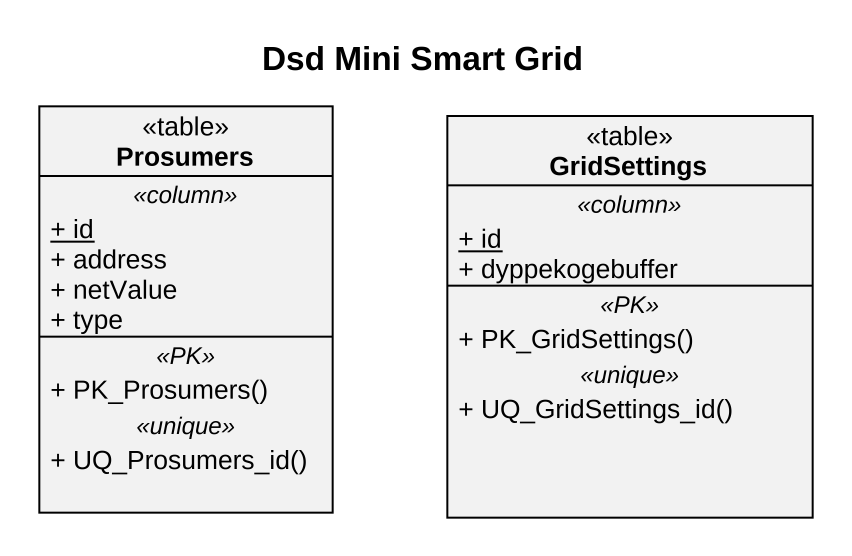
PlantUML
@startuml
title Dsd Mini Smart Grid
hide circle
hide empty members
skinparam classAttributeIconSize 0
class Prosumers <<table>> {
  .. <<column>> ..
  {static} + id
  + address
  + netValue
  + type
  .. <<PK>> ..
  + PK_Prosumers()
  .. <<unique>> ..
  + UQ_Prosumers_id()
}
class GridSettings <<table>> {
  .. <<column>> ..
  {static} + id
  + dyppekogebuffer
  .. <<PK>> ..
  + PK_GridSettings()
  .. <<unique>> ..
  + UQ_GridSettings_id()
}
@enduml
